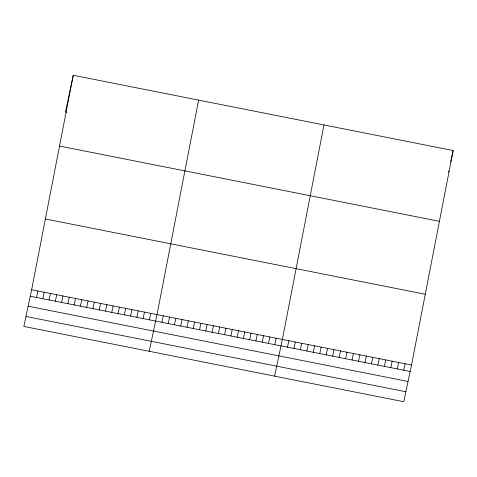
<?xml version="1.0" encoding="UTF-8"?>
<svg xmlns="http://www.w3.org/2000/svg" width="477" height="477" viewBox="0 0 477 477"><rect width="100%" height="100%" fill="white"/><g stroke="black" fill="none" stroke-linecap="round" stroke-linejoin="round"><path stroke-width="0.72" d="M31.649 289.76L73.261 75.277L453.15 150.547L411.544 365.024L403.739 401.723L23.85 326.453L31.649 289.76L411.544 365.024M198.623 100.116L157.016 314.593L149.212 351.293M323.984 124.956L282.378 339.433L274.579 376.132M73.261 75.277L65.456 111.976L66.852 112.25M36.544 297.469L37.916 291M42.811 298.709L44.188 292.24M49.077 299.955L50.455 293.486M55.35 301.196L56.721 294.726M61.616 302.436L62.994 295.967M67.883 303.682L69.26 297.207M74.15 304.922L75.527 298.453M80.422 306.162L81.794 299.693M86.689 307.403L88.066 300.933M92.955 308.649L94.333 302.179M99.228 309.889L100.599 303.42M105.495 311.129L106.866 304.66M111.761 312.375L113.138 305.9M118.028 313.616L119.405 307.146M124.3 314.856L125.672 308.386M130.567 316.096L131.944 309.627M136.833 317.342L138.211 310.873M143.1 318.582L144.477 312.113M149.373 319.823L150.744 313.353M161.906 322.309L163.283 315.84M168.178 323.549L169.55 317.08M174.445 324.789L175.816 318.32M180.711 326.035L182.089 319.566M186.978 327.276L188.355 320.806M193.251 328.516L194.622 322.047M199.517 329.762L200.895 323.287M205.784 331.002L207.161 324.533M212.05 332.242L213.428 325.773M218.323 333.483L219.694 327.013M224.589 334.729L225.967 328.259M230.856 335.969L232.233 329.5M237.129 337.209L238.5 330.74M243.395 338.455L244.767 331.986M249.662 339.696L251.039 333.226M255.928 340.936L257.306 334.466M262.201 342.176L263.572 335.707M268.468 343.422L269.845 336.953M274.734 344.662L276.111 338.193M287.464 347.184L288.835 340.715M293.921 348.46L295.293 341.991M300.379 349.742L301.75 343.273M306.836 351.024L308.214 344.555M313.294 352.3L314.671 345.831M319.751 353.582L321.128 347.113M326.208 354.858L327.586 348.389M332.666 356.14L334.043 349.671M339.129 357.422L340.5 350.953M345.587 358.698L346.958 352.229M352.044 359.98L353.415 353.511M358.501 361.256L359.879 354.787M364.959 362.538L366.336 356.069M371.416 363.82L372.793 357.351M377.873 365.096L379.251 358.626M384.331 366.378L385.708 359.908M390.794 367.654L392.166 361.184M397.252 368.936L398.623 362.466M403.709 370.218L405.086 363.748M448.565 172.125L448.833 170.844M450.717 162.001L453.15 150.547M59.53 146.057L439.418 221.322M45.381 218.979L425.269 294.249M30.278 296.229L410.166 371.494M28.155 306.204L408.044 381.469M25.973 316.478L405.861 391.748"/></g></svg>
